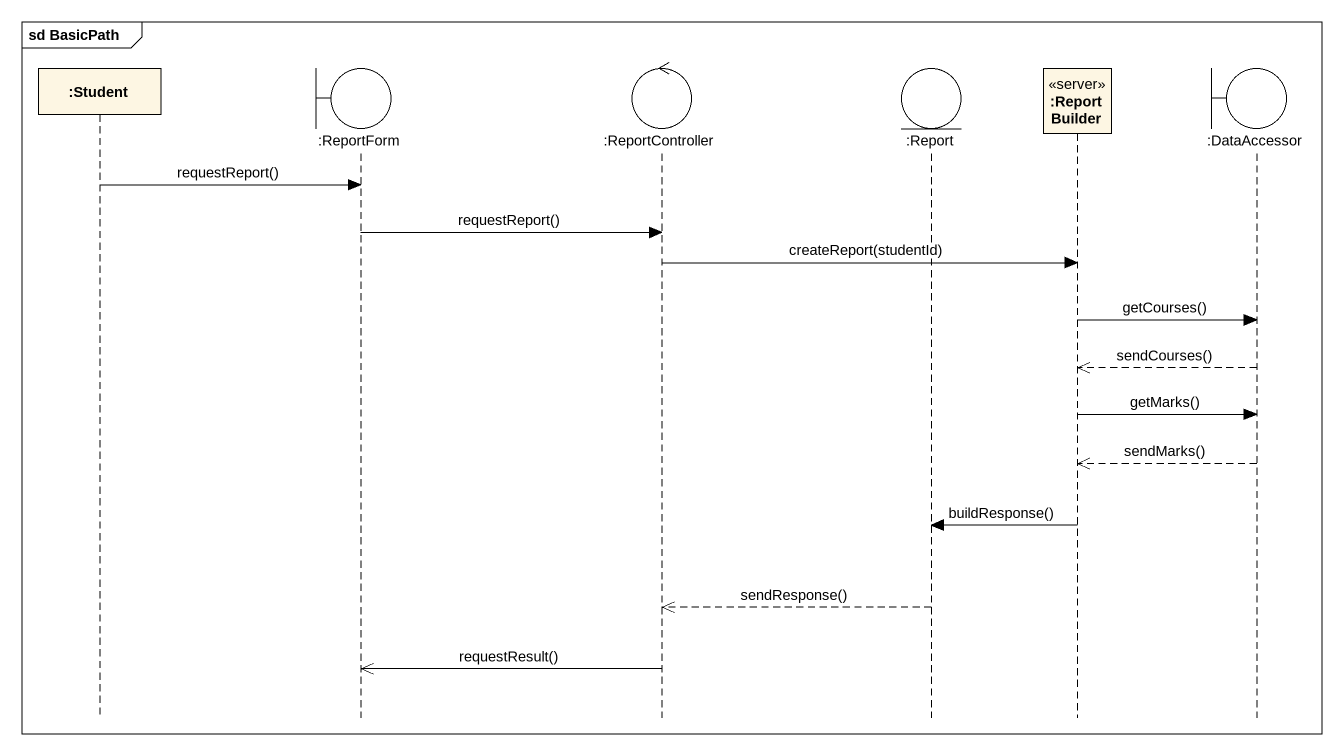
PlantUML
@startuml
mainframe sd BasicPath
hide footbox
participant ":Student" as Student
boundary ":ReportForm" as ReportForm
control ":ReportController" as ReportController
entity ":Report" as Report
participant ":ReportBuilder" as ReportBuilder <<server>>
boundary ":DataAccessor" as DataAccessor

Student -> ReportForm : requestReport()
ReportForm -> ReportController : requestReport()
ReportController -> ReportBuilder : createReport(studentId)
ReportBuilder -> DataAccessor : getCourses()
DataAccessor -->> ReportBuilder : sendCourses()
ReportBuilder -> DataAccessor : getMarks()
DataAccessor -->> ReportBuilder : sendMarks()
ReportBuilder -> Report : buildResponse()
Report -->> ReportController : sendResponse()
ReportController ->> ReportForm : requestResult()
@enduml
